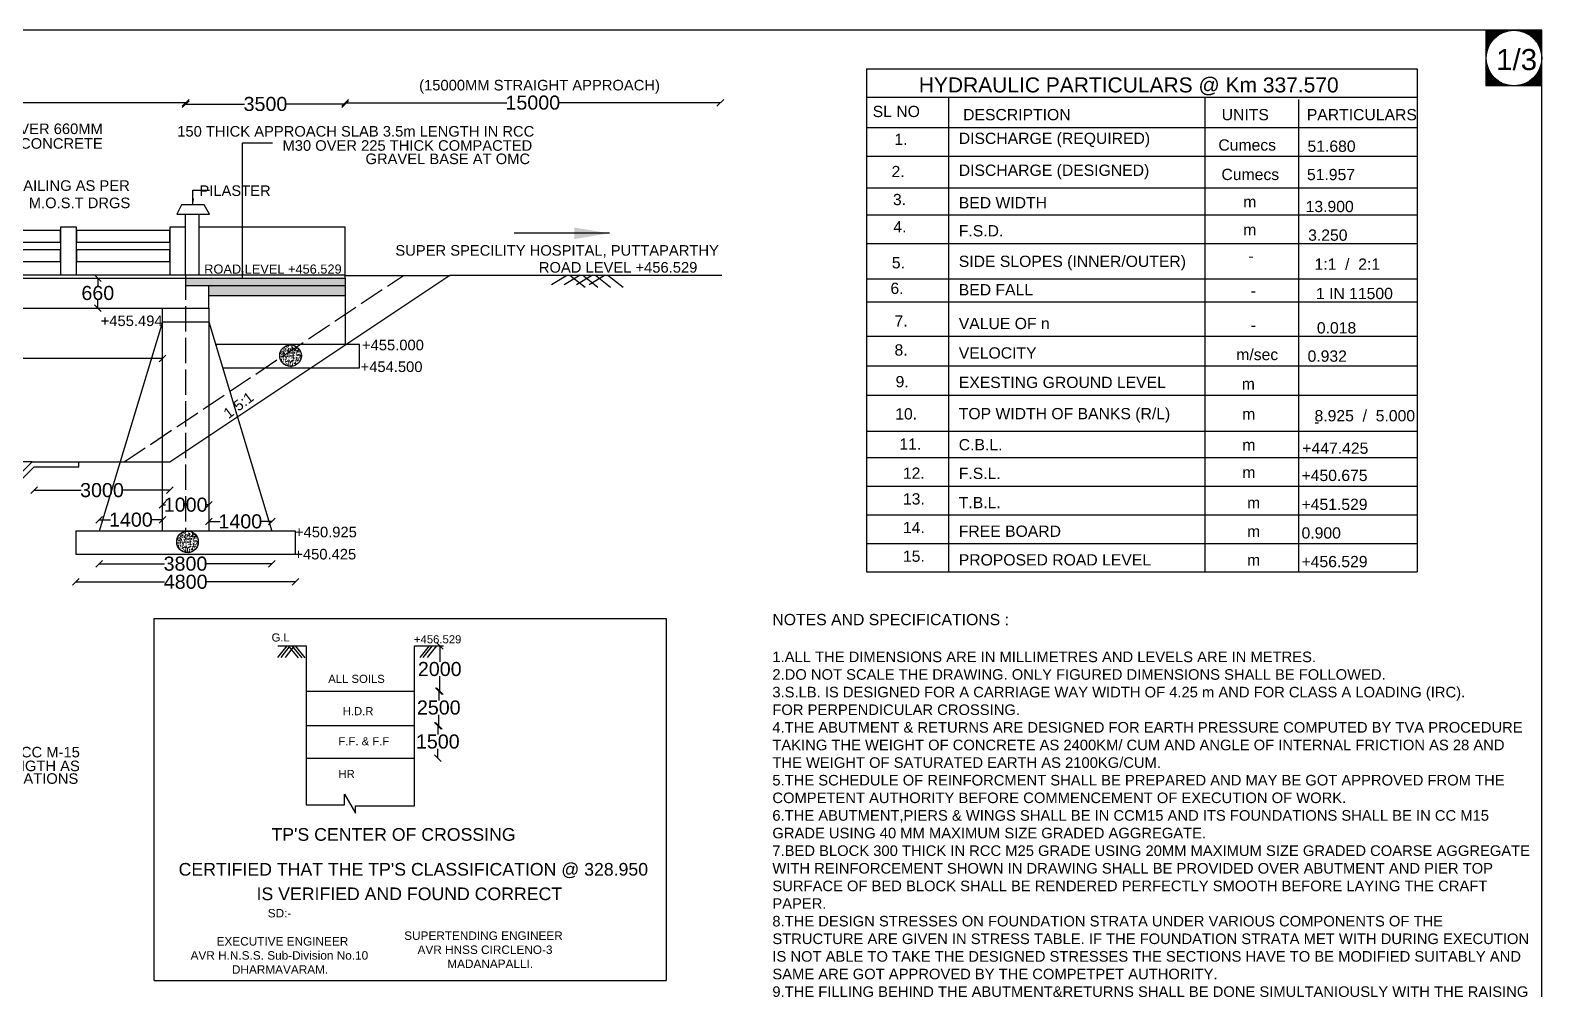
# Model space of a CAD drawing. Header units: millimetres. Extents: x 5124 to 3180019, y 2311 to 45961842.
# Drawn here: x 3158530 to 3180019, y 45948209 to 45961842 of the extents above; entities that cross this region are included whole.
import ezdxf

# ---------------------------------------------------------------- set-up
doc = ezdxf.new("R2010")
doc.units = ezdxf.units.MM
doc.header["$MEASUREMENT"] = 0
doc.linetypes.add('ACAD_ISO02W100', pattern=[15, 12, -3])
for name, color, linetype in [('DIMENSION', 7, 'Continuous'), ('DRAWING', 7, 'Continuous'), ('TEXT', 7, 'Continuous')]:
    doc.layers.add(name, color=color, linetype=linetype)
doc.styles.get("Standard").update_dxf_attribs({"font": 'arial.ttf', "height": 200})
doc.dimstyles.get("Standard").update_dxf_attribs({"dimtxt": 200, "dimasz": 110, "dimexe": 0.18, "dimexo": 0.0625, "dimgap": 0.09, "dimtad": 0, "dimtih": 1, "dimtoh": 1, "dimdec": 0, "dimzin": 0, "dimdsep": 46, "dimtxsty": 'Standard', "dimblk": 'OBLIQUE', "dimcen": 0.09, "dimse1": 1, "dimse2": 1, "dimadec": 0, "dimazin": 0, "dimtfac": 1, "dimtdec": 0, "dimtofl": 0, "dimtmove": 0, "dimatfit": 3, "dimfxl": 1, "dimtolj": 1, "dimtzin": 0, "dimarcsym": 0})
pattern_1 = [(130, (6300517.703, 0), (-71.72601826, -6.2752135), [7.5, -82.5]), (185, (6300517.7, 0), (13.87513336, 75.21921337), [6, -66]), (79.5486, (6300511.726, -0.52), (-57.85093817, 68.94395421), [6.374019, -70.1142112]), (133.8158, (6300517.7, 20), (-106.72410486, -16.55190143), [11.25, -123.75]), (83.3644, (6300508.81, 18.62), (-93.46627055, 97.4117871), [9.5610288, -105.1713]), (188.8158, (6300517.7, 20), (-93.46619451, 97.4118601), [9, -99]), (159, (6300507.703, 15), (-59.69070521, -40.26188907), [7.5, -82.5]), (214, (6300507.7, 15), (-24.33153319, 72.5150045), [6, -66]), (108.5486, (6300502.73, 11.645), (-84.02226286, 32.25304967), [6.374019, -70.1142112]), (142.5, (6300517.703, 0), (-1.215985532, 33.289385383), [0, -65.2, 0, -67, 0, -66.25]), (172.5, (6300517.703, 0), (-26.306953744, 39.441171188), [0, -38.2, 0, -63.7, 0, -25.25]), (212.5, (6300540.003, 0), (-53.382243617, -2.255487173), [0, -25, 0, -78, 0, -103.5]), (222.5, (6300550.003, 0), (-58.318616934, 10.010498233), [0, -32.5, 0, -51.8, 0, -73.5])]

# ---------------------------------------------------------------- blocks, each defined once
blk = doc.blocks.new('_Oblique')
at = {"color": 0, "linetype": 'ByBlock', "lineweight": -2}
blk.add_line((-0.5, -0.5), (0.5, 0.5), dxfattribs=at)
blk = doc.blocks.new('*D26')
at = {"layer": 'Defpoints', "color": 0, "transparency": 16777216}
for p in [(3163995, 45953097), (3163995, 45952451), (3164352, 45952451)]:
    blk.add_point(p, dxfattribs=at)
at = {"layer": 'DRAWING', "color": 0, "lineweight": -2, "transparency": 16777216}
for p, q in [((3164352, 45953097), (3164352, 45952868)), ((3164352, 45952451), (3164352, 45952663))]:
    blk.add_line(p, q, dxfattribs=at)
at = {"layer": 'DRAWING', "color": 0, "lineweight": -2, "transparency": 16777216, "xscale": 95, "yscale": 95, "zscale": 95}
for p, rotation in [((3164352, 45953097), 90), ((3164352, 45952451), 270)]:
    blk.add_blockref('_Oblique', p, dxfattribs=dict(at, rotation=rotation))
at = {"layer": 'DRAWING', "color": 0, "transparency": 16777216, "insert": (3164352, 45952765), "char_height": 200, "attachment_point": 5}
blk.add_mtext('\\A1;2000', dxfattribs=at)
blk = doc.blocks.new('*D27')
at = {"layer": 'Defpoints', "color": 0, "transparency": 16777216}
for p in [(3163995, 45952451), (3163995, 45951961), (3164338, 45951961)]:
    blk.add_point(p, dxfattribs=at)
at = {"layer": 'DRAWING', "color": 0, "lineweight": -2, "transparency": 16777216}
for p, q in [((3164338, 45952451), (3164338, 45952320)), ((3164338, 45951961), (3164338, 45952116))]:
    blk.add_line(p, q, dxfattribs=at)
at = {"layer": 'DRAWING', "color": 0, "lineweight": -2, "transparency": 16777216, "xscale": 95, "yscale": 95, "zscale": 95}
for p, rotation in [((3164338, 45952451), 90), ((3164338, 45951961), 270)]:
    blk.add_blockref('_Oblique', p, dxfattribs=dict(at, rotation=rotation))
at = {"layer": 'DRAWING', "color": 0, "transparency": 16777216, "insert": (3164338, 45952218), "char_height": 200, "attachment_point": 5}
blk.add_mtext('\\A1;2500', dxfattribs=at)
blk = doc.blocks.new('*D28')
at = {"layer": 'Defpoints', "color": 0, "transparency": 16777216}
for p in [(3163995, 45951961), (3163995, 45951501), (3164324, 45951501)]:
    blk.add_point(p, dxfattribs=at)
at = {"layer": 'DRAWING', "color": 0, "lineweight": -2, "transparency": 16777216}
for p, q in [((3164324, 45951961), (3164324, 45951837)), ((3164324, 45951501), (3164324, 45951633))]:
    blk.add_line(p, q, dxfattribs=at)
at = {"layer": 'DRAWING', "color": 0, "lineweight": -2, "transparency": 16777216, "xscale": 95, "yscale": 95, "zscale": 95}
for p, rotation in [((3164324, 45951961), 90), ((3164324, 45951501), 270)]:
    blk.add_blockref('_Oblique', p, dxfattribs=dict(at, rotation=rotation))
at = {"layer": 'DRAWING', "color": 0, "transparency": 16777216, "insert": (3164324, 45951735), "char_height": 200, "attachment_point": 5}
blk.add_mtext('\\A1;1500', dxfattribs=at)
blk = doc.blocks.new('*D46')
at = {"layer": 'Defpoints', "color": 0, "transparency": 16777216}
for p in [(3163009, 45960813), (3168341, 45960818), (3163009, 45959045)]:
    blk.add_point(p, dxfattribs=at)
at = {"layer": 'DIMENSION', "color": 0, "lineweight": -2, "transparency": 16777216}
for p, q in [((3163009, 45960813), (3165308, 45960813)), ((3168341, 45960813), (3166042, 45960813))]:
    blk.add_line(p, q, dxfattribs=at)
at = {"layer": 'DIMENSION', "color": 0, "lineweight": -2, "transparency": 16777216, "xscale": 95, "yscale": 95, "zscale": 95, "rotation": 180}
blk.add_blockref('_Oblique', (3163009, 45960813), dxfattribs=at)
at = {"layer": 'DIMENSION', "color": 0, "lineweight": -2, "transparency": 16777216, "xscale": 95, "yscale": 95, "zscale": 95}
blk.add_blockref('_Oblique', (3168341, 45960813), dxfattribs=at)
at = {"layer": 'DIMENSION', "color": 0, "transparency": 16777216, "insert": (3165675, 45960813), "char_height": 200, "attachment_point": 5}
blk.add_mtext('\\A1;15000', dxfattribs=at)
blk = doc.blocks.new('*D47')
at = {"layer": 'Defpoints', "color": 0, "transparency": 16777216}
for p in [(3160740, 45960794), (3160740, 45959045), (3163009, 45959045)]:
    blk.add_point(p, dxfattribs=at)
at = {"layer": 'DIMENSION', "color": 0, "lineweight": -2, "transparency": 16777216}
for p, q in [((3160740, 45960794), (3161576, 45960794)), ((3163009, 45960794), (3162173, 45960794))]:
    blk.add_line(p, q, dxfattribs=at)
at = {"layer": 'DIMENSION', "color": 0, "lineweight": -2, "transparency": 16777216, "xscale": 95, "yscale": 95, "zscale": 95, "rotation": 180}
blk.add_blockref('_Oblique', (3160740, 45960794), dxfattribs=at)
at = {"layer": 'DIMENSION', "color": 0, "lineweight": -2, "transparency": 16777216, "xscale": 95, "yscale": 95, "zscale": 95}
blk.add_blockref('_Oblique', (3163009, 45960794), dxfattribs=at)
at = {"layer": 'DIMENSION', "color": 0, "transparency": 16777216, "insert": (3161874, 45960794), "char_height": 200, "attachment_point": 5}
blk.add_mtext('\\A1;3500', dxfattribs=at)
blk = doc.blocks.new('*D48')
at = {"layer": 'Defpoints', "color": 0, "transparency": 16777216}
for p in [(3153755, 45960812), (3160740, 45959045), (3153755, 45958366)]:
    blk.add_point(p, dxfattribs=at)
at = {"layer": 'DIMENSION', "color": 0, "lineweight": -2, "transparency": 16777216}
for p, q in [((3153755, 45960812), (3156880, 45960812)), ((3160740, 45960812), (3157614, 45960812))]:
    blk.add_line(p, q, dxfattribs=at)
at = {"layer": 'DIMENSION', "color": 0, "lineweight": -2, "transparency": 16777216, "xscale": 95, "yscale": 95, "zscale": 95, "rotation": 180}
blk.add_blockref('_Oblique', (3153755, 45960812), dxfattribs=at)
at = {"layer": 'DIMENSION', "color": 0, "lineweight": -2, "transparency": 16777216, "xscale": 95, "yscale": 95, "zscale": 95}
blk.add_blockref('_Oblique', (3160740, 45960812), dxfattribs=at)
at = {"layer": 'DIMENSION', "color": 0, "transparency": 16777216, "insert": (3157247, 45960812), "char_height": 200, "attachment_point": 5}
blk.add_mtext('\\A1;10800', dxfattribs=at)
blk = doc.blocks.new('*D49')
at = {"layer": 'Defpoints', "color": 0, "transparency": 16777216}
for p in [(3159491, 45958321), (3159491, 45958321), (3159491, 45957895)]:
    blk.add_point(p, dxfattribs=at)
at = {"layer": 'DIMENSION', "color": 0, "lineweight": -2, "transparency": 16777216}
for p, q in [((3159491, 45958321), (3159491, 45958210)), ((3159491, 45957895), (3159491, 45958006))]:
    blk.add_line(p, q, dxfattribs=at)
at = {"layer": 'DIMENSION', "color": 0, "lineweight": -2, "transparency": 16777216, "xscale": 95, "yscale": 95, "zscale": 95}
for p, rotation in [((3159491, 45958321), 90), ((3159491, 45957895), 270)]:
    blk.add_blockref('_Oblique', p, dxfattribs=dict(at, rotation=rotation))
at = {"layer": 'DIMENSION', "color": 0, "transparency": 16777216, "insert": (3159491, 45958108), "char_height": 200, "attachment_point": 5}
blk.add_mtext('\\A1;660', dxfattribs=at)
blk = doc.blocks.new('*D51')
at = {"layer": 'Defpoints', "color": 0, "transparency": 16777216}
for p in [(3154084, 45957176), (3154084, 45957176), (3160410, 45957176)]:
    blk.add_point(p, dxfattribs=at)
at = {"layer": 'DIMENSION', "color": 0, "lineweight": -2, "transparency": 16777216}
for p, q in [((3154084, 45957176), (3156949, 45957176)), ((3160410, 45957176), (3157545, 45957176))]:
    blk.add_line(p, q, dxfattribs=at)
at = {"layer": 'DIMENSION', "color": 0, "lineweight": -2, "transparency": 16777216, "xscale": 95, "yscale": 95, "zscale": 95, "rotation": 180}
blk.add_blockref('_Oblique', (3154084, 45957176), dxfattribs=at)
at = {"layer": 'DIMENSION', "color": 0, "lineweight": -2, "transparency": 16777216, "xscale": 95, "yscale": 95, "zscale": 95}
blk.add_blockref('_Oblique', (3160410, 45957176), dxfattribs=at)
at = {"layer": 'DIMENSION', "color": 0, "transparency": 16777216, "insert": (3157247, 45957176), "char_height": 200, "attachment_point": 5}
blk.add_mtext('\\A1;9800', dxfattribs=at)
blk = doc.blocks.new('*D52')
at = {"layer": 'Defpoints', "color": 0, "transparency": 16777216}
for p in [(3158588, 45955637), (3160513, 45955708), (3158588, 45955307)]:
    blk.add_point(p, dxfattribs=at)
at = {"layer": 'DIMENSION', "color": 0, "lineweight": -2, "transparency": 16777216}
for p, q in [((3158588, 45955307), (3159252, 45955307)), ((3160513, 45955307), (3159849, 45955307))]:
    blk.add_line(p, q, dxfattribs=at)
at = {"layer": 'DIMENSION', "color": 0, "lineweight": -2, "transparency": 16777216, "xscale": 95, "yscale": 95, "zscale": 95, "rotation": 180}
blk.add_blockref('_Oblique', (3158588, 45955307), dxfattribs=at)
at = {"layer": 'DIMENSION', "color": 0, "lineweight": -2, "transparency": 16777216, "xscale": 95, "yscale": 95, "zscale": 95}
blk.add_blockref('_Oblique', (3160513, 45955307), dxfattribs=at)
at = {"layer": 'DIMENSION', "color": 0, "transparency": 16777216, "insert": (3159550, 45955307), "char_height": 200, "attachment_point": 5}
blk.add_mtext('\\A1;3000', dxfattribs=at)
blk = doc.blocks.new('*D53')
at = {"layer": 'Defpoints', "color": 0, "transparency": 16777216}
for p in [(3160410, 45955100), (3160410, 45955100), (3161069, 45955100)]:
    blk.add_point(p, dxfattribs=at)
at = {"layer": 'DIMENSION', "color": 0, "lineweight": -2, "transparency": 16777216}
for p, q in [((3160410, 45955100), (3160451, 45955100)), ((3161069, 45955100), (3161029, 45955100))]:
    blk.add_line(p, q, dxfattribs=at)
at = {"layer": 'DIMENSION', "color": 0, "lineweight": -2, "transparency": 16777216, "xscale": 95, "yscale": 95, "zscale": 95, "rotation": 180}
blk.add_blockref('_Oblique', (3160410, 45955100), dxfattribs=at)
at = {"layer": 'DIMENSION', "color": 0, "lineweight": -2, "transparency": 16777216, "xscale": 95, "yscale": 95, "zscale": 95}
blk.add_blockref('_Oblique', (3161069, 45955100), dxfattribs=at)
at = {"layer": 'DIMENSION', "color": 0, "transparency": 16777216, "insert": (3160740, 45955100), "char_height": 200, "attachment_point": 5}
blk.add_mtext('\\A1;1000', dxfattribs=at)
blk = doc.blocks.new('*D54')
at = {"layer": 'Defpoints', "color": 0, "transparency": 16777216}
for p in [(3159511, 45954887), (3159511, 45954727), (3160410, 45954838)]:
    blk.add_point(p, dxfattribs=at)
at = {"layer": 'DIMENSION', "color": 0, "lineweight": -2, "transparency": 16777216}
for p, q in [((3159511, 45954887), (3159672, 45954887)), ((3160410, 45954887), (3160250, 45954887))]:
    blk.add_line(p, q, dxfattribs=at)
at = {"layer": 'DIMENSION', "color": 0, "lineweight": -2, "transparency": 16777216, "xscale": 95, "yscale": 95, "zscale": 95, "rotation": 180}
blk.add_blockref('_Oblique', (3159511, 45954887), dxfattribs=at)
at = {"layer": 'DIMENSION', "color": 0, "lineweight": -2, "transparency": 16777216, "xscale": 95, "yscale": 95, "zscale": 95}
blk.add_blockref('_Oblique', (3160410, 45954887), dxfattribs=at)
at = {"layer": 'DIMENSION', "color": 0, "transparency": 16777216, "insert": (3159961, 45954887), "char_height": 200, "attachment_point": 5}
blk.add_mtext('\\A1;1400', dxfattribs=at)
blk = doc.blocks.new('*D55')
at = {"layer": 'Defpoints', "color": 0, "transparency": 16777216}
for p in [(3161069, 45954727), (3161964, 45954863), (3161964, 45954727)]:
    blk.add_point(p, dxfattribs=at)
at = {"layer": 'DIMENSION', "color": 0, "lineweight": -2, "transparency": 16777216}
for p, q in [((3161069, 45954863), (3161228, 45954863)), ((3161964, 45954863), (3161806, 45954863))]:
    blk.add_line(p, q, dxfattribs=at)
at = {"layer": 'DIMENSION', "color": 0, "lineweight": -2, "transparency": 16777216, "xscale": 95, "yscale": 95, "zscale": 95, "rotation": 180}
blk.add_blockref('_Oblique', (3161069, 45954863), dxfattribs=at)
at = {"layer": 'DIMENSION', "color": 0, "lineweight": -2, "transparency": 16777216, "xscale": 95, "yscale": 95, "zscale": 95}
blk.add_blockref('_Oblique', (3161964, 45954863), dxfattribs=at)
at = {"layer": 'DIMENSION', "color": 0, "transparency": 16777216, "insert": (3161517, 45954863), "char_height": 200, "attachment_point": 5}
blk.add_mtext('\\A1;1400', dxfattribs=at)
blk = doc.blocks.new('*D45')
at = {"layer": 'Defpoints', "color": 0, "transparency": 16777216}
for p in [(3159511, 45954727), (3161964, 45954727), (3159511, 45954262)]:
    blk.add_point(p, dxfattribs=at)
at = {"layer": 'DIMENSION', "color": 0, "lineweight": -2, "transparency": 16777216}
for p, q in [((3159511, 45954262), (3160439, 45954262)), ((3161964, 45954262), (3161036, 45954262))]:
    blk.add_line(p, q, dxfattribs=at)
at = {"layer": 'DIMENSION', "color": 0, "lineweight": -2, "transparency": 16777216, "xscale": 95, "yscale": 95, "zscale": 95, "rotation": 180}
blk.add_blockref('_Oblique', (3159511, 45954262), dxfattribs=at)
at = {"layer": 'DIMENSION', "color": 0, "lineweight": -2, "transparency": 16777216, "xscale": 95, "yscale": 95, "zscale": 95}
blk.add_blockref('_Oblique', (3161964, 45954262), dxfattribs=at)
at = {"layer": 'DIMENSION', "color": 0, "transparency": 16777216, "insert": (3160737, 45954262), "char_height": 200, "attachment_point": 5}
blk.add_mtext('\\A1;3800', dxfattribs=at)
blk = doc.blocks.new('*D56')
at = {"layer": 'Defpoints', "color": 0, "transparency": 16777216}
for p in [(3159177, 45954397), (3162303, 45954397), (3159177, 45954005)]:
    blk.add_point(p, dxfattribs=at)
at = {"layer": 'DIMENSION', "color": 0, "lineweight": -2, "transparency": 16777216}
for p, q in [((3159177, 45954005), (3160437, 45954005)), ((3162303, 45954005), (3161042, 45954005))]:
    blk.add_line(p, q, dxfattribs=at)
at = {"layer": 'DIMENSION', "color": 0, "lineweight": -2, "transparency": 16777216, "xscale": 95, "yscale": 95, "zscale": 95, "rotation": 180}
blk.add_blockref('_Oblique', (3159177, 45954005), dxfattribs=at)
at = {"layer": 'DIMENSION', "color": 0, "lineweight": -2, "transparency": 16777216, "xscale": 95, "yscale": 95, "zscale": 95}
blk.add_blockref('_Oblique', (3162303, 45954005), dxfattribs=at)
at = {"layer": 'DIMENSION', "color": 0, "transparency": 16777216, "insert": (3160740, 45954005), "char_height": 200, "attachment_point": 5}
blk.add_mtext('\\A1;4800', dxfattribs=at)

msp = doc.modelspace()

# ---------------------------------------------------------------- hatches: boundary and pattern name
at = {"layer": 'DIMENSION'}
h = msp.add_hatch(dxfattribs=at)
h.set_pattern_fill('ANSI31', color=256, style=0)
h.set_pattern_definition([(45, (52887.48428, -391.62746), (-0.08838834764832, 0.08838834764832), [])])
h.paths.add_polyline_path([(3179623.9, 45961842.3), (3179225.8, 45961842.3), (3179225.8, 45961056.6), (3179562.2, 45961056.6, -0.3690245), (3179228.6, 45961447, -0.4142136)])
h.paths.add_polyline_path([(3180019.1, 45961842.3), (3179623.9, 45961842.3, -0.4142136), (3180019.1, 45961447)])
h.paths.add_polyline_path([(3180019.1, 45961447, -0.3690245), (3179685.6, 45961056.6), (3180019.1, 45961056.6)])
at = {"layer": 'DRAWING'}
h = msp.add_hatch(dxfattribs=at)
h.set_pattern_fill('AR-CONC', color=256, scale=10, style=0)
h.set_pattern_definition(pattern_1)
h.paths.add_polyline_path([(3160739.5, 45958320.8), (3160739.6, 45958215.2), (3163009.1, 45958214.1), (3163009.2, 45958320.8)])
h = msp.add_hatch(dxfattribs=at)
h.set_pattern_fill('AR-SAND', color=256, scale=15, style=0)
h.set_pattern_definition([(142.5, (6300517.703, 0), (0.944900372, 28.902356535), [0, -22.8, 0, -25.5, 0, -24.375]), (172.5, (6300517.703, 0), (-26.54665058, 42.33219098), [0, -12.3, 0, -20.55, 0, -7.875]), (212.5, (6300536.153, 0), (-46.712127926, 0.084885803), [0, -7.5, 0, -27, 0, -35.25]), (222.5, (6300536.153, 0), (-45.09189907, 13.165133474), [0, -3.75, 0, -17.7, 0, -20.25])])
h.paths.add_polyline_path([(3163009, 45958072.5), (3163009.1, 45958214.1), (3161069.5, 45958215), (3161069.4, 45958073.4)])
h = msp.add_hatch(dxfattribs=at)
h.set_pattern_fill('AR-CONC', color=256, scale=10, style=0)
h.set_pattern_definition([(130, (6301982.144, 2645.454), (-71.72601826, -6.2752135), [7.5, -82.5]), (185, (6301982.144, 2645.454), (13.87513336, 75.21921337), [6, -66]), (79.5486, (6301976.17, 2644.93), (-57.85093817, 68.94395421), [6.374019, -70.1142112]), (133.8158, (6301982.14, 2665.45), (-106.72410486, -16.55190143), [11.25, -123.75]), (83.3644, (6301973.25, 2664.07), (-93.46627055, 97.4117871), [9.5610288, -105.1713]), (188.8158, (6301982.14, 2665.45), (-93.46619451, 97.4118601), [9, -99]), (159, (6301972.144, 2660.454), (-59.69070521, -40.26188907), [7.5, -82.5]), (214, (6301972.144, 2660.454), (-24.33153319, 72.5150045), [6, -66]), (108.5486, (6301967.17, 2657.1), (-84.02226286, 32.25304967), [6.374019, -70.1142112]), (142.5, (6301982.144, 2645.454), (-1.215985532, 33.289385383), [0, -65.2, 0, -67, 0, -66.25]), (172.5, (6301982.144, 2645.454), (-26.306953744, 39.441171188), [0, -38.2, 0, -63.7, 0, -25.25]), (212.5, (6302004.444, 2645.454), (-53.382243617, -2.255487173), [0, -25, 0, -78, 0, -103.5]), (222.5, (6302014.444, 2645.454), (-58.318616934, 10.010498233), [0, -32.5, 0, -51.8, 0, -73.5])])
h.paths.add_polyline_path([(3162077.2, 45957218.5, 1), (3162384.3, 45957218.5, 1)])
h.paths.add_polyline_path([(3162084.2, 45957303.4), (3162390, 45957303.4), (3162390, 45957151.3), (3162084.2, 45957151.3)], flags=9)
h = msp.add_hatch(dxfattribs=at)
h.set_pattern_fill('AR-CONC', color=256, scale=10, style=0)
h.set_pattern_definition(pattern_1)
h.paths.add_polyline_path([(3160612.7, 45954573, 1), (3160919.8, 45954573, 1)])
h.paths.add_polyline_path([(3160619.8, 45954657.9), (3160925.6, 45954657.9), (3160925.6, 45954505.8), (3160619.8, 45954505.8)], flags=9)

# ---------------------------------------------------------------- linework, layer by layer
at = {"layer": 'DIMENSION'}
msp.add_lwpolyline([(3180019.1, 45961842.3), (3179225.8, 45961842.3), (3179225.8, 45961056.6), (3180019.1, 45961056.6)], close=True, dxfattribs=at)
for points in [[(3162178.9, 45953097), (3162046.6, 45952932)], [(3162051.8, 45953097), (3162454.3, 45953097), (3162454.3, 45950834), (3162999.9, 45950834), (3162999.9, 45950985.9), (3163153.7, 45950718.5), (3163153.7, 45950824.1), (3163994.7, 45950824.1), (3163994.7, 45953097), (3164405.5, 45953097)], [(3162223, 45953097), (3162090.7, 45952932)], [(3162284.7, 45953097), (3162152.5, 45952932)], [(3162198.1, 45953097), (3162337.5, 45952926.8)], [(3162250.1, 45953097), (3162389.5, 45952926.8)], [(3162296, 45953097), (3162435.5, 45952926.8)], [(3164200.1, 45953097), (3164067.8, 45952932)], [(3164244.2, 45953097), (3164111.9, 45952932)], [(3164305.9, 45953097), (3164173.6, 45952932)], [(3162454.3, 45952450.7), (3163994.7, 45952450.7)], [(3162454.3, 45951965.5), (3163994.7, 45951965.5)], [(3162454.3, 45951501.2), (3163994.7, 45951501.2)]]:
    msp.add_lwpolyline(points, dxfattribs=at)
msp.add_circle((3179623.9, 45961447), 395.3, dxfattribs=at)
at = {"layer": 'DRAWING'}
for p, q in [((3150258.9, 45958365.5), (3163009.2, 45958365.5)), ((3150258.9, 45958320.8), (3163009.2, 45958320.8)), ((3163009.2, 45958320.8), (3163008.7, 45957370.4)), ((3163009.2, 45958358.3), (3164498.3, 45958358.3))]:
    msp.add_line(p, q, dxfattribs=at)
at = {"layer": 'DRAWING', "linetype": 'ACAD_ISO02W100', "ltscale": 30}
msp.add_line((3159866.1, 45955708.4), (3163834.4, 45958358.3), dxfattribs=at)
at = {"layer": 'DRAWING'}
for points in [[(3180019.1, 45961842.3), (3131278.1, 45961842.3), (3131278.1, 45929243.1), (3180019.1, 45929243.1)], [(3160614.9, 45959228.4), (3161077.3, 45959228.4), (3161004.7, 45959360.8), (3160682.7, 45959360.8)], [(3158960, 45958998.3), (3157633.7, 45958998.3), (3157633.7, 45958833), (3158960, 45958833)], [(3159186.6, 45959044.8), (3158960, 45959044.8), (3158960, 45958365.5), (3159186.6, 45958365.5)], [(3160513, 45958998.3), (3159186.6, 45958998.3), (3159186.6, 45958833), (3160513, 45958833)], [(3160739.5, 45959044.8), (3160513, 45959044.8), (3160513, 45958365.5), (3160739.5, 45958365.5)], [(3158960, 45958720.1), (3157633.7, 45958720.1), (3157633.7, 45958554.9), (3158960, 45958554.9)], [(3160513, 45958720.1), (3159186.6, 45958720.1), (3159186.6, 45958554.9), (3160513, 45958554.9)], [(3162302.7, 45954726.6), (3159176.6, 45954726.6), (3159176.6, 45954396.7), (3162302.7, 45954396.7)]]:
    msp.add_lwpolyline(points, close=True, dxfattribs=at)
for points in [[(3160739.5, 45958371.9), (3160739.5, 45959228.4), (3160929.4, 45959228.4), (3160929.4, 45959044.8)], [(3163009.2, 45958320.8), (3163009.2, 45959044.8), (3160929.4, 45959044.8), (3160929.4, 45958372.7)], [(3159219.2, 45955636.7), (3159219.2, 45955708.4), (3160513, 45955708.4), (3164496.5, 45958361.1), (3168363.9, 45958361.1)], [(3166169.9, 45958361.1), (3165942, 45958224.3)], [(3166347.9, 45958361.1), (3166120.1, 45958224.3)], [(3166201.2, 45958361.1), (3166417.5, 45958191.1)], [(3166525.1, 45958361.1), (3166297.2, 45958224.3)], [(3166384.5, 45958361.1), (3166600.8, 45958191.1)], [(3166705.3, 45958361.1), (3166477.4, 45958224.3)], [(3166564.2, 45958361.1), (3166780.5, 45958191.1)], [(3166742, 45958361.1), (3166958.3, 45958191.1)], [(3160739.6, 45958215.2), (3163009.1, 45958214.1)], [(3161069.4, 45957895.3), (3161069.5, 45958215)], [(3154083.7, 45957895.3), (3161069.4, 45957895.3), (3161069.4, 45954726.6), (3160410.3, 45954726.6), (3160410.3, 45957895.3)], [(3161069.4, 45958073.4), (3163009, 45958072.5)], [(3160410.3, 45957699), (3159510.5, 45954724.7)], [(3160410.3, 45957699), (3161069.4, 45957699)], [(3161069.4, 45957699), (3161963.8, 45954726.6)], [(3161266.1, 45957045.3), (3163209, 45957045.3), (3163209, 45957377.2), (3161173.4, 45957377.2), (3161173.4, 45957353.2)], [(3150252.6, 45952474.5), (3155344.4, 45952474.5), (3158557.8, 45955708.4), (3159219.2, 45955708.4)], [(3150252.6, 45952402.8), (3155374.3, 45952402.8), (3158587.6, 45955636.7), (3159219.2, 45955636.7)], [(3160290.3, 45948341.8), (3160290.3, 45953485), (3167569.7, 45953485), (3167569.7, 45948341.8)], [(3160290.3, 45948341.8), (3167569.7, 45948341.8)]]:
    msp.add_lwpolyline(points, dxfattribs=at)
at = {"layer": 'DRAWING', "linetype": 'ACAD_ISO02W100', "ltscale": 30}
for points in [[(3160739.5, 45958371.9), (3160739.8, 45954726.6)], [(3158557.8, 45955708.4), (3157920.4, 45955708.4), (3154710.8, 45952474.5)]]:
    msp.add_lwpolyline(points, dxfattribs=at)
at = {"layer": 'DRAWING'}
for centre in [(3162230.7, 45957218.5), (3160766.3, 45954573)]:
    msp.add_circle(centre, 153.6, dxfattribs=at)
at = {"layer": 'TEXT', "ltscale": 0.02}
for points in [[(3170418.2, 45961294.7), (3178247.4, 45961294.7)], [(3170418.2, 45960892.2), (3178247.4, 45960892.2)], [(3171584.2, 45960892.2), (3171584.2, 45954144.9)], [(3175229.8, 45960892.2), (3175229.8, 45954144.9)], [(3176560.2, 45960859.3), (3176560.2, 45954144.9)], [(3170418.2, 45960462.2), (3178247.4, 45960462.2)], [(3170418.2, 45960055.4), (3178247.4, 45960055.4)], [(3170418.2, 45959602.2), (3178247.4, 45959602.2)], [(3170418.2, 45959218.7), (3178247.4, 45959218.7)], [(3170418.2, 45958811.9), (3178247.4, 45958811.9)], [(3170418.2, 45958307.9), (3178247.4, 45958307.9)], [(3170418.2, 45957982.5), (3178247.4, 45957982.5)], [(3170418.2, 45957494.4), (3178247.4, 45957494.4)], [(3170418.2, 45957076), (3178247.4, 45957076)], [(3170418.2, 45956657.6), (3178247.4, 45956657.6)], [(3170418.2, 45956143.8), (3178247.4, 45956143.8)], [(3170418.2, 45955771.9), (3178247.4, 45955771.9)], [(3170418.2, 45955365.1), (3178247.4, 45955365.1)], [(3170418.2, 45954958.4), (3178247.4, 45954958.4)], [(3170418.2, 45954551.6), (3178247.4, 45954551.6)], [(3170418.2, 45954144.9), (3178247.4, 45954144.9)]]:
    msp.add_lwpolyline(points, dxfattribs=at)
at = {"layer": 'TEXT'}
for points in [[(3170418.2, 45961294.7), (3170418.2, 45954144.9)], [(3178247.4, 45961294.7), (3178247.4, 45954144.9)]]:
    msp.add_lwpolyline(points, dxfattribs=at)

# ---------------------------------------------------------------- texts
at = {"layer": 'Defpoints', "char_height": 160.07, "attachment_point": 1}
for s, insert, width in [('Cumecs \\P', (3175465.4, 45959873.7), 840.357), ('m \\P', (3175774.9, 45959087.8), 164.976)]:
    msp.add_mtext(s, dxfattribs=dict(at, insert=insert, width=width))
at = {"layer": 'DRAWING', "char_height": 100, "width": 483.458, "attachment_point": 1}
for insert in [(3162109.2, 45957278.4), (3160644.8, 45954632.9)]:
    msp.add_mtext('M15', dxfattribs=dict(at, insert=insert))
at = {"layer": 'TEXT'}
for s, height, p in [('(15000MM STRAIGHT APPROACH)', 150, (3164059.5, 45960987)), ('75TH.WEARING COAT IN CC M30 GRADE OVER 660MM', 150, (3154044.1, 45960367.1)), ('150 THICK APPROACH SLAB 3.5m LENGTH IN RCC', 150, (3160619.8, 45960331)), ('THICK RCC SLAB IN M25 GRADE CONCRETE', 150, (3155056.1, 45960158.9)), ('M30 OVER 225 THICK COMPACTED', 150, (3162115.8, 45960129.6)), ('GRAVEL BASE AT OMC', 150, (3163296.5, 45959940.3)), ('HAND RAILING AS PER ', 150, (3157628.3, 45959560.3)), ('PILASTER', 150, (3160935.2, 45959488.2)), ('M.O.S.T DRGS ', 150, (3158509.1, 45959314.2)), ('SUPER SPECILITY HOSPITAL, PUTTAPARTHY', 150, (3163721.3, 45958639.1)), ('ROAD LEVEL +456.529', 150, (3165760.7, 45958398.3)), ('ROAD LEVEL +456.529', 130, (3161004.2, 45958383.8)), ('+455.494', 150, (3159532, 45957639.1)), ('+455.000', 150, (3163246.8, 45957294.7)), ('+454.500', 150, (3163227.1, 45956985.9)), ('m', 160.1, (3175754.2, 45956737.4)), ('m', 160.1, (3175759.8, 45956309.4)), ('m', 160.1, (3175762.6, 45955870.5)), ('m', 160.1, (3175762.6, 45955480.9)), ('+450.925', 150, (3162293.9, 45954637.6)), ('+450.425', 150, (3162284.6, 45954322.9)), ('G.L', 114.94, (3161961.1, 45953157.3)), ('+456.529', 114.94, (3163985.2, 45953131.1)), ('ALL SOILS', 114.94, (3162767.2, 45952568.9)), ('H.D.R', 114.94, (3162972, 45952110.3)), ('100MM THICK CANAL LINING IN CC M-15', 150, (3155172.7, 45951510.2)), ('F.F. & F.F', 114.94, (3162912.1, 45951681.8)), ('GRADE CONCRETE FOR A LENGTH AS ', 150, (3155311.6, 45951314.7)), ('PER AGREEMENT CONDATIONS', 150, (3155941.8, 45951134.7)), ('HR', 114.94, (3162912.1, 45951217.4)), ("TP'S CENTER OF CROSSING ", 180, (3161960.1, 45950325.6)), ("CERTIFIED THAT THE TP'S CLASSIFICATION @ 328.950", 180, (3160639.6, 45949830.2)), ('IS VERIFIED AND FOUND CORRECT', 180, (3161747.6, 45949481.9))]:
    msp.add_text(s, height=height, dxfattribs=at).set_placement(p)
msp.add_text('1.5:1', height=150, rotation=36.97985, dxfattribs=at).set_placement((3161349.3, 45956315.1))
at = {"layer": 'TEXT', "attachment_point": 1}
for s, insert, char_height, width in [('1/3', (3179370.3, 45961575.9), 300, 425.761), ('\\PHYDRAULIC PARTICULARS @ Km 337.570', (3171162.7, 45961528), 213.424, 9076.723), (' SL NO', (3170445.2, 45960768.6), 160.07, 1180.245), (' DESCRIPTION ', (3171730.8, 45960723.4), 160.068, 2727.996), ('UNITS', (3175468.9, 45960723.4), 160.07, 1062.344), ('PARTICULARS', (3176678.4, 45960723.4), 160.068, 2544.491), ('1.', (3170816.1, 45960373.3), 160.07, 236.297), ('DISCHARGE (REQUIRED)', (3171730.8, 45960386.5), 160.068, 4463.254), (' Cumecs \\P ', (3175359.1, 45960292), 160.07, 998.575), ('51.680', (3176688.4, 45960274.9), 160.07, 880.985), ('2.', (3170775.1, 45959915), 160.07, 236.297), ('DISCHARGE (DESIGNED)', (3171730.8, 45959933.3), 160.068, 4442.825), ('\\P51.957', (3176680.7, 45960139.3), 160.07, 1089.976), ('3.', (3170795, 45959517.1), 160.07, 236.297), ('BED WIDTH', (3171730.8, 45959471.3), 160.07, 2020.551), ('m ', (3175775, 45959484.6), 160.07, 188.231), ('13.900', (3176661.9, 45959418.2), 160.07, 583.007), ('4.', (3170800.9, 45959130.1), 160.07, 236.297), ('F.S.D.', (3171730.8, 45959073.1), 160.07, 986.591), ('3.250', (3176697.8, 45959011.5), 160.07, 731.996), ('5.', (3170779.4, 45958619.2), 160.07, 236.297), ('SIDE SLOPES (INNER/OUTER)', (3171730.8, 45958639), 160.068, 16267.8), ('-', (3175847.5, 45958716.4), 160.1, 188.231), ('1:1  /  2:1', (3176788.4, 45958599.4), 160.068, 1173.002), ('6.', (3170759.9, 45958255.9), 160.07, 236.297), ('BED FALL', (3171730.8, 45958235.1), 160.07, 1708.862), ('-', (3175881.8, 45958220.7), 160.1, 188.231), ('1 IN 11500', (3176808.6, 45958182.1), 160.07, 1119.708), ('7.', (3170817.2, 45957791.8), 160.07, 236.297), ('VALUE OF n', (3171730.8, 45957755.6), 160.07, 2112.936), (' 0.018 \\P', (3176759.4, 45957694), 160.07, 733.042), ('-', (3175881.8, 45957732.6), 160.1, 188.231), ('8.', (3170817.2, 45957380), 160.07, 236.297), ('VELOCITY', (3171730.8, 45957337.2), 160.07, 1826.74), ('m/sec', (3175676, 45957314.9), 160.07, 694.323), ('0.932', (3176689.4, 45957292.3), 160.07, 732.65), ('9.', (3170832.5, 45956929.2), 160.07, 236.297), ('EXESTING GROUND LEVEL', (3171730.8, 45956918.8), 160.068, 4200.872), ('10.', (3170827.5, 45956471.5), 160.07, 236.297), ('TOP WIDTH OF BANKS (R/L)', (3171730.8, 45956474.9), 160.068, 4956.098), ('8.925  /  5.000', (3176788.4, 45956445.1), 160.068, 2149.408), ('-', (3176784.8, 45956358.6), 160.1, 1327.822), ('11.', (3170886.9, 45956042.9), 160.07, 236.297), ('C.B.L.', (3171730.8, 45956033.1), 160.07, 978.275), ('+447.425', (3176614.8, 45955984), 160.07, 1187.073), ('12.', (3170936.4, 45955628.9), 160.07, 236.297), ('F.S.L.', (3171730.8, 45955626.3), 160.07, 925.121), ('\\P+450.675', (3176603.5, 45955864), 160.07, 1187.073), ('13.', (3170937.2, 45955263.3), 160.07, 236.297), ('T.B.L.', (3171730.8, 45955210.8), 160.07, 946.817), ('m ', (3175829.9, 45955208.4), 160.07, 321.96), ('+451.529', (3176603.6, 45955186.3), 160.07, 1187.073), ('14.', (3170937.2, 45954856.6), 160.07, 236.297), ('FREE BOARD', (3171730.8, 45954804.1), 160.07, 2428.308), ('m ', (3175829.9, 45954801.7), 160.07, 321.96), ('0.900', (3176603.6, 45954779.6), 160.07, 1187.073), ('15.', (3170937.2, 45954449.9), 160.07, 236.297), ('PROPOSED ROAD LEVEL', (3171730.8, 45954397.3), 160.068, 3131.814), ('m ', (3175829.9, 45954394.9), 160.07, 321.96), ('+456.529', (3176603.6, 45954372.8), 160.07, 1187.073), ("{\\H1.0688x;NOTES AND SPECIFICATIONS :\\P\\P}1.ALL THE DIMENSIONS ARE IN MILLIMETRES AND LEVELS ARE IN METRES. \\P2.DO NOT SCALE THE DRAWING. ONLY FIGURED DIMENSIONS SHALL BE FOLLOWED. \\P3.S.LB. IS DESIGNED FOR A CARRIAGE WAY WIDTH OF 4.25 m AND FOR CLASS A LOADING (IRC). \\PFOR PERPENDICULAR CROSSING.\\P4.THE ABUTMENT & RETURNS ARE DESIGNED FOR EARTH PRESSURE COMPUTED BY TVA PROCEDURE TAKING THE WEIGHT OF CONCRETE AS 2400KM/ CUM AND ANGLE OF INTERNAL FRICTION AS 28 AND THE WEIGHT OF SATURATED EARTH AS 2100KG/CUM.\\P5.THE SCHEDULE OF REINFORCMENT SHALL BE PREPARED AND MAY BE GOT APPROVED FROM THE COMPETENT AUTHORITY BEFORE COMMENCEMENT OF EXECUTION OF WORK.\\P6.THE ABUTMENT,PIERS & WINGS SHALL BE IN CCM15 AND ITS FOUNDATIONS SHALL BE IN CC M15 GRADE USING 40 MM MAXIMUM SIZE GRADED AGGREGATE. \\P7.BED BLOCK 300 THICK IN RCC M25 GRADE USING 20MM MAXIMUM SIZE GRADED COARSE AGGREGATE WITH REINFORCEMENT SHOWN IN DRAWING SHALL BE PROVIDED OVER ABUTMENT AND PIER TOP SURFACE OF BED BLOCK SHALL BE RENDERED PERFECTLY SMOOTH BEFORE LAYING THE CRAFT PAPER.\\P8.THE DESIGN STRESSES ON FOUNDATION STRATA UNDER VARIOUS COMPONENTS OF THE STRUCTURE ARE GIVEN IN STRESS TABLE. IF THE FOUNDATION STRATA MET WITH DURING EXECUTION IS NOT ABLE TO TAKE THE DESIGNED STRESSES THE SECTIONS HAVE TO BE MODIFIED SUITABLY AND SAME ARE GOT APPROVED BY THE COMPETPET AUTHORITY.\\P9.THE FILLING BEHIND THE ABUTMENT&RETURNS SHALL BE DONE SIMULTANIOUSLY WITH THE RAISING OF THE STRUCTURE WITH SOILS OF 0 VALUE NOT LESS THAN 28 DEGREES AND PERMEABILITY 'K' NOT MORE THAN 3/M/YEAR \\P10.WEEP HOLES OF SIZE 100 0 WITH 450 TH GRADED REVERSE FILTERS ON THE REAR SIDE SHALL BE PROVIDED IN THE ABUT'TMENT AT 1000 C/C ABOVE FSL VERTICALLY, HORIZONTALLY AND STAGGERED.\\P11.RCC APPROACH SLAB 150 MM THICK'IN RCC M30 GRADE SHALL BE PROVIDED FOR A LENGTH OF 3.50 M ON EITHER SIDE OF ROAD BRIDGE WITH 12 TOR RODS AT 150 C/C BOTH WAYS AT TOP AND BOTTOM OVER 225 TH GRAVEL BASE. WEARING COAT 75 AV TH IN CC M 35 GRADE SHALL BE PROVIDED OVER APPROACH SLAB. \\P12. THE DESIGN IS ACCORDING TO THE FOLLOWING BRIDGE CODES, 1) IRC 5- 1998.\\P13. MINIMUM COVER TO REINFORCEMENT INCLUDING STIRRUPS SHALL BE 40 MM. UNLESS OTHER WISE MENTIONED.\\P14. ALL REINFORCING STEEL SHALL BE OF HIGH YIELD STRENGTH DEFORMED BARS, .\\P15.JOINTS OR LAPPING OF BARS IN MAIN REINFORCEMENT SHALL BE AVOIDED AS FAR AS POSSIBLE. HOWEVER IF LAPS ARE INEVITABLE, THE PROVISION IN CLAUSE 304.6.6 OF IRC - 2000 SHALL BE STRICTLY FOLLOWED. \\P16.BENDING OF REINFORCEMENT BARS SHALL BE AS PER IS - 2502. SUPPORTING CHAIRS AS PER IRC 21 - 2000 SHALL BE STRICTLY FOLLOWED.\\P17.CONCRETE SHALL BE PROVIDED IN THE MECHANICAL MIXERS OF CAPACITY NOT LESS THAN 200 LITRES. PROPER COMPACTION OF CONCRETE SHALL BE ENSURED BY USE OF FORM AND NEEDLE VIBRATOR. \\P18.THE EXPANSION JOINT MUST BE ROBUST, DURABLE, WATERTIGHT AND REPLACEABLE. IT MUST BE PROVIDED OVER FULL WIDTTH OF SUPER STRUCTURE INCLUDING KERB. EXPANSION JOINS SHALL BE OBTAINED ONLY FROM APPROVED MANUFACTURES AND BE OF APPROVED TYPE. \\P19. THE EXPANSION JOINT SHALL CATER FOR A TOTAL MOVEMENT OF 20 MM. \\P20. THE WORK SHALL BE EXECUTED IN ACCORDANCE WITH M.O.S.T. SPECIFICATIONS FOR ROAD AND BRIDGE WORKS (2 ND REV 1988). EXCEPT for WHENEVER OTHERWISE ?4ENT[ONE.\\P21. THE DETAILS OF DRAINAGE SPOUT §HALL BE PROVIDED AS PER M.O.S.T DRAWING. \\P22. THE HAND RAILING AND OTHER DETAILS SHALL BE AS PER MOST DRG NO.SD/201 \\P23. 100MM THICK i.e. CC M15 Grade LINING SHALL BE PROVIDED ON EITHER SIDE OF THE STRUCTURE AS PER AGREEMENT        FOR BED AND SIDES \\P24. THE BRIDGE IS DESIGNED FOR SQUARE CROSSING, SUITABLE APPROACHES SHALL BE PROVIDED AS PER SITE CONDITION. \\P25. THE BRIDGE SHOULD BE CONNECTED WITH APPROACHES ON EITHER SIDE SUITABLY AS PER SITE CONDITIONS WITH NECESSARY PROTECTION WORKS. \\P26.NECESSARY RE-TRAINING WORKS SHALL BE PROVIDED TO MAKE THE BRIDGE PREPENDICULAR TO THE CANAL.", (3169080.7, 45953549.1), 150.1871, 10780.529), ('\\pi4077.2;SD:- \\P\\pi4238.5;\\P\\pi3256.8;  EXECUTIVE ENGINEER\\P\\pi2980.1;AVR H.N.S.S. Sub-Division No.10\\P\\pi3567.7;DHARMAVARAM.', (3157829.7, 45949356.8), 120, 8476.996), ('\\pi4215.2; \\P\\pi4238.5;\\P\\pi4191.9;  \\P\\pi3116.3;SUPERTENDING ENGINEER                \\P\\pi3259.5; AVR HNSS CIRCLENO-3\\P\\pi3542.4;    MADANAPALLI.', (3160730.4, 45949637.7), 120, 8476.996)]:
    msp.add_mtext(s, dxfattribs=dict(at, insert=insert, char_height=char_height, width=width))

# ---------------------------------------------------------------- dimensions: what is measured, and where the dimension line sits
at = {"layer": 'DIMENSION'}
for base, p1, p2, angle, text, picture, middle in [((3153754.6, 45960811.6), (3160739.5, 45959044.8), (3153754.6, 45958365.5), 180, '10800', '*D48', (3157247.1, 45960811.6)), ((3160739.5, 45960793.8), (3163009.2, 45959044.8), (3160739.5, 45959044.8), 180, '3500', '*D47', (3161874.3, 45960793.8)), ((3163009.2, 45960812.8), (3168340.9, 45960818.1), (3163009.2, 45959044.8), 180, '15000', '*D46', (3165675, 45960812.8)), ((3159491.4, 45958320.8), (3159491.4, 45957895.3), (3159491.4, 45958320.8), 90, '660', '*D49', (3159491.4, 45958108)), ((3154083.7, 45957175.7), (3160410.3, 45957175.7), (3154083.7, 45957175.7), 180, '9800', '*D51', (3157247, 45957175.7)), ((3158587.6, 45955307.4), (3160513, 45955708.4), (3158587.6, 45955636.7), 180, '3000', '*D52', (3159550.3, 45955307.4)), ((3160410.3, 45955099.8), (3161069.4, 45955099.8), (3160410.3, 45955099.8), 180, '1000', '*D53', (3160739.8, 45955099.8)), ((3159511.1, 45954887.2), (3160410.3, 45954837.9), (3159511.1, 45954726.6), 180, '1400', '*D54', (3159960.7, 45954887.2)), ((3161963.8, 45954862.6), (3161069.4, 45954726.6), (3161963.8, 45954726.6), 180, '1400', '*D55', (3161516.6, 45954862.6)), ((3159511.1, 45954261.5), (3161963.8, 45954726.6), (3159511.1, 45954726.6), 180, '3800', '*D45', (3160737.4, 45954261.5)), ((3159176.6, 45954005.2), (3162302.7, 45954396.7), (3159176.6, 45954396.7), 180, '4800', '*D56', (3160739.7, 45954005.2))]:
    dim = msp.add_linear_dim(base=base, p1=p1, p2=p2, angle=angle, text=text, dimstyle='Standard', override={"dimasz": 95, "dimarcsym": 1}, dxfattribs=at)
    dim.commit()
    dim.dimension.update_dxf_attribs({"geometry": picture, "text_midpoint": middle})
at = {"layer": 'DRAWING'}
for base, p1, p2, text, override, picture, middle in [((3164351.8, 45952450.7), (3163994.7, 45953097), (3163994.7, 45952450.7), '2000', {"dimtxt": 100, "dimasz": 95, "dimarcsym": 1}, '*D26', (3164351.8, 45952765.3)), ((3164337.9, 45951960.5), (3163994.7, 45952450.7), (3163994.7, 45951960.5), '2500', {"dimasz": 95, "dimarcsym": 1}, '*D27', (3164337.9, 45952217.8)), ((3164324, 45951501.2), (3163994.7, 45951960.5), (3163994.7, 45951501.2), '1500', {"dimasz": 95, "dimarcsym": 1}, '*D28', (3164324, 45951735.2))]:
    dim = msp.add_linear_dim(base=base, p1=p1, p2=p2, angle=90, text=text, dimstyle='Standard', override=override, dxfattribs=at)
    dim.commit()
    dim.dimension.update_dxf_attribs({"geometry": picture, "text_midpoint": middle, "dimtype": 160})

# ---------------------------------------------------------------- leaders
for points, override in [([(3161548.2, 45958320.8), (3161548.2, 45960241.8), (3161975.8, 45960241.8)], {"dimasz": 95, "dimgap": 0.09, "dimtad": 0, "dimarcsym": 1}), ([(3160843.7, 45959360.8), (3160843.7, 45959569.6), (3161077.5, 45959569.6)], {"dimasz": 95, "dimgap": 0.09, "dimtad": 0, "dimarcsym": 1}), ([(3166763.2, 45958957.2), (3165411.9, 45958957.2)], {"dimasz": 500, "dimgap": 0.09, "dimtad": 0, "dimarcsym": 1})]:
    msp.add_leader(points, dimstyle='Standard', override=override, dxfattribs=at)

doc.saveas('drawing.dxf')
